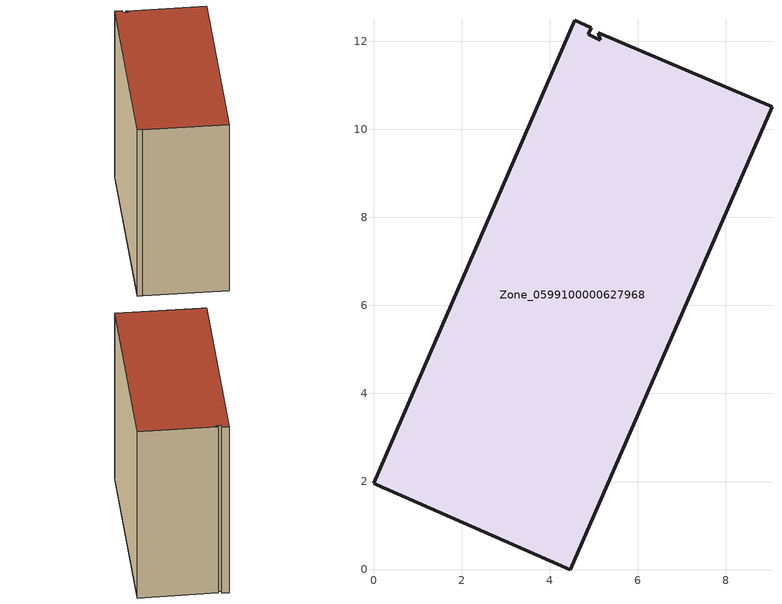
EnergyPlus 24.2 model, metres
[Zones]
Zone_0599100000627968
 floor ground (C_G): 4.47,0 0.25,1.85 0.23,1.86 0,1.96 4.57,12.47 4.94,12.31 4.88,12.15 5.15,12.02 5.1,12.19 9.05,10.51 z0
 wall outside (C_F): 4.57,12.47 0,1.96 0.23,1.86 0.25,1.85 4.47,0 9.05,10.51 5.1,12.19 5.15,12.02 4.88,12.15 4.94,12.31 4.57,12.47 z0:10.51
 roof outside (C_R): 4.47,0 9.05,10.51 5.1,12.19 5.15,12.02 4.88,12.15 4.94,12.31 4.57,12.47 0,1.96 0.23,1.86 0.25,1.85 z10.51
[BUILDING]
Pand.0599100000627968: North Axis=0; Terrain=City; Loads Convergence Tolerance Value=0.04; Temperature Convergence Tolerance Value=0.4; Solar Distribution=FullExterior; Maximum Number of Warmup Days=25; Minimum Number of Warmup Days=1
[Site:Location]
Rotterdam.The.Hague.AP_ZH_NLD Design_Conditions: Latitude=51.96; Longitude=4.45; Time Zone=1; Elevation=-4.5
[SITE:GROUNDTEMPERATURE:BUILDINGSURFACE]
18, 18, 18, 18, 18, 18, 18, 18, 18, 18, 18, 18
[MATERIAL] Thermal Absorptance=0.9; Solar Absorptance=0.7; Visible Absorptance=0.7
Name | Roughness | Thickness | Conductivity | Density | Specific Heat
G.TI.1946 | MediumSmooth | 0.15 | 1 | 540 | 1210
F.TI.1946 | Rough | 0.3 | 0.857143 | 1920 | 840
R.TI.1946 | MediumRough | 0.2 | 0.1 | 1500 | 1000
[CONSTRUCTION]
C_G: G.TI.1946
C_F: F.TI.1946
C_R: R.TI.1946
[ZONE]
Zone_0599100000627968: Type=1; Multiplier=1; Ceiling Height=Autocalculate; Volume=Autocalculate; Floor Area=autocalculate; Part of Total Floor Area=Yes
[ZONEINFILTRATION:DESIGNFLOWRATE]
Infil_Zone_0599100000627968: Zone or ZoneList or Space or SpaceList=Zone_0599100000627968; Schedule=AlwaysOn; Design Flow Rate Calculation Method=Flow/Area; Flow Rate per Floor Area=0.003; Constant Term Coefficient=1; Temperature Term Coefficient=0; Velocity Term Coefficient=0; Velocity Squared Term Coefficient=0
[HVACTEMPLATE:ZONE:IDEALLOADSAIRSYSTEM]
Zone_0599100000627968: Maximum Heating Supply Air Temperature=50; Minimum Cooling Supply Air Temperature=13; Maximum Heating Supply Air Humidity Ratio=0.0156; Minimum Cooling Supply Air Humidity Ratio=0.0077; Heating Limit=NoLimit; Cooling Limit=NoLimit; Dehumidification Control Type=ConstantSensibleHeatRatio; Cooling Sensible Heat Ratio=0.7; Dehumidification Setpoint=60; Humidification Control Type=None; Humidification Setpoint=30; Outdoor Air Method=None; Outdoor Air Flow Rate per Person=0.00944; Outdoor Air Flow Rate per Zone Floor Area=0; Outdoor Air Flow Rate per Zone=0; Demand Controlled Ventilation Type=None; Outdoor Air Economizer Type=NoEconomizer; Heat Recovery Type=None; Sensible Heat Recovery Effectiveness=0.7; Latent Heat Recovery Effectiveness=0.65
[ZONECONTROL:THERMOSTAT]
ThermostatControl_Zone_0599100000627968: Zone or ZoneList=Zone_0599100000627968; Control Type Schedule=DualSetpointControlType; Control 1=Thermostat_Zone_0599100000627968; Temperature Difference Between Cutout And Setpoint=0
[THERMOSTATSETPOINT:DUALSETPOINT]
Thermostat_Zone_0599100000627968: Heating Setpoint Temperature Schedule=HeatingSetpoint_Zone_0599100000627968; Cooling Setpoint Temperature Schedule=CoolingSetpoint_Zone_0599100000627968
[SCHEDULE:COMPACT]
HeatingSetpoint_Zone_0599100000627968: Through: 12/31, For: AllDays, Until: 24:00, 21
CoolingSetpoint_Zone_0599100000627968: Through: 12/31, For: AllDays, Until: 24:00, 24
DualSetpointControlType: Through: 12/31, For: AllDays, Until: 24:00, 4
AlwaysOn: Through: 12/31, For: AllDays, Until: 24:00, 1
